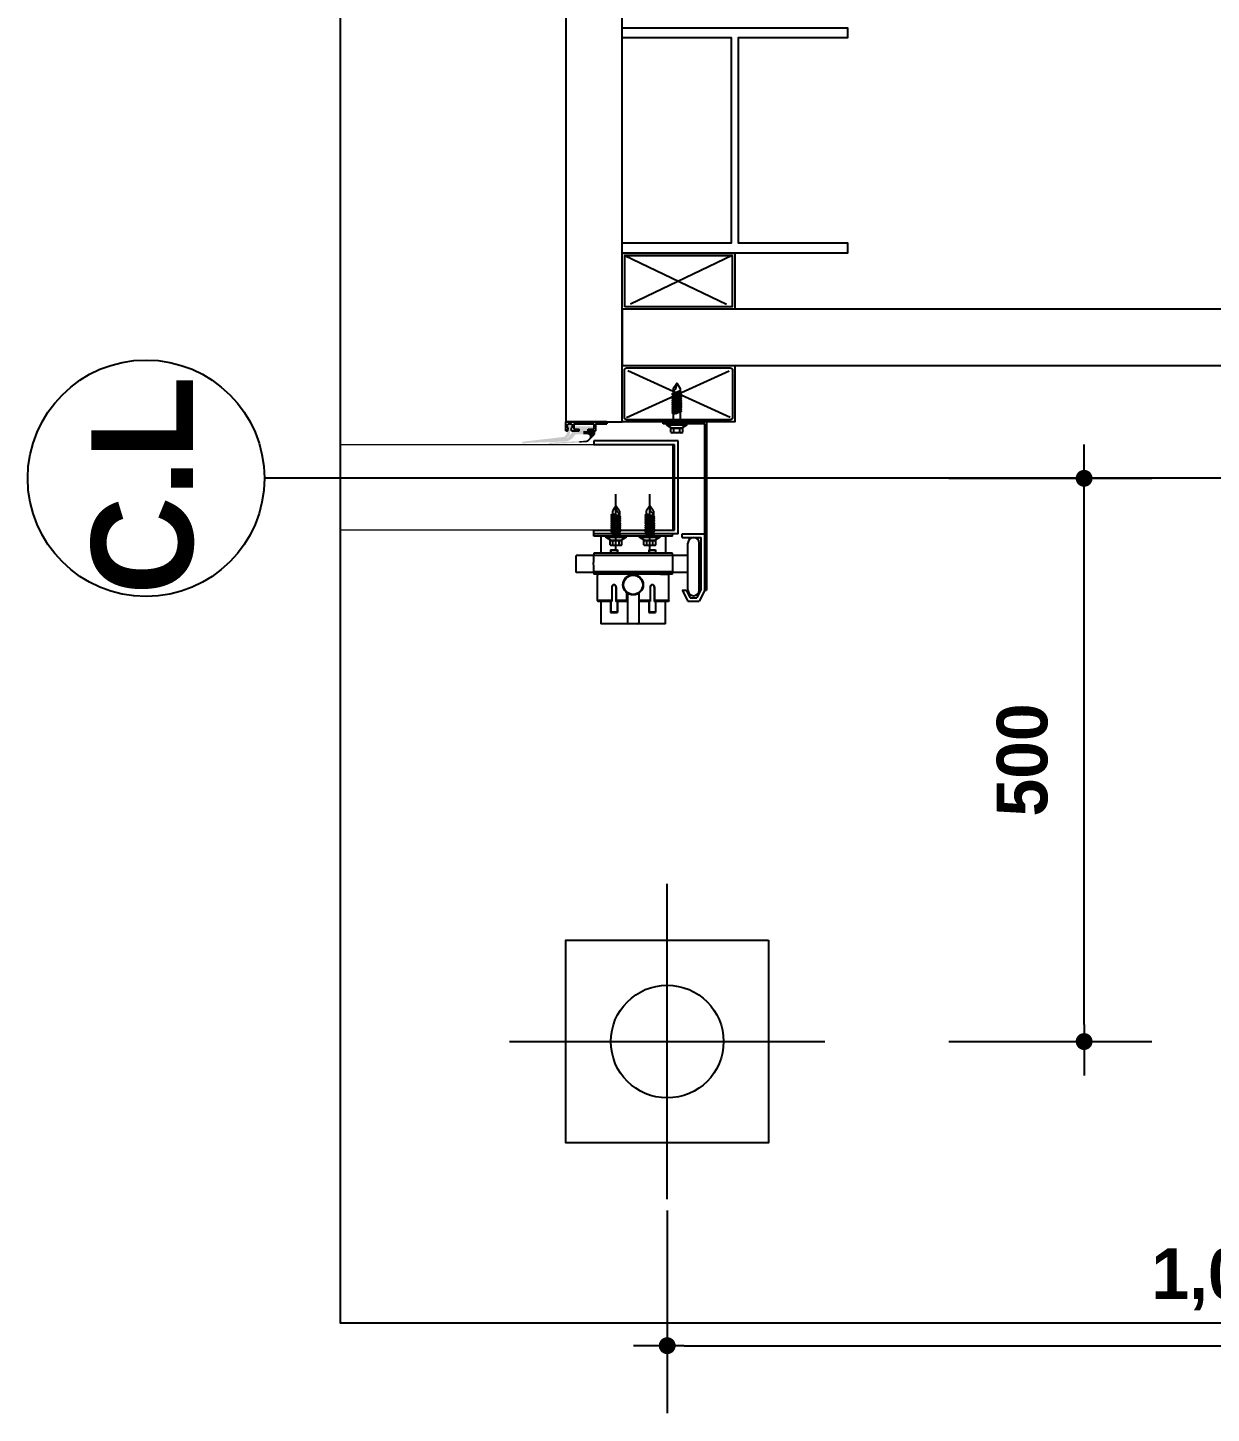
# Model space of a CAD drawing. Extents: x 300 to 49993, y 307 to 8617.
# Drawn here: x 25773 to 26823, y 5437 to 6667 of the extents above; entities that cross this region are included whole.
import ezdxf

# ---------------------------------------------------------------- set-up
doc = ezdxf.new("R2010")
doc.units = 0
doc.header["$LTSCALE"] = 400
doc.header["$MEASUREMENT"] = 0
doc.header["$PDSIZE"] = -5
for name, pattern in [('CEN', [62, 60, -1, 0, -1]), ('HID', [0.5, 0.25, -0.25]), ('XR-평면도$0$HID', [2, 1.1, -0.9]), ('XR-평면도$0$HIDDEN', [0.375, 0.25, -0.125])]:
    doc.linetypes.add(name, pattern=pattern)
doc.layers.get('Defpoints').update_dxf_attribs({"color": 161, "linetype": 'CONTINUOUS'})
for name, color, linetype in [('$RECOVER_210316183841-0', 7, 'CONTINUOUS'), ('0DOOR', 4, 'CONTINUOUS'), ('0OPEN', 1, 'HID'), ('0PANL', 6, 'CONTINUOUS'), ('0STL', 3, 'CONTINUOUS'), ('AA-BOLLARD', 6, 'CONTINUOUS'), ('AA-STEL-1', 3, 'CONTINUOUS'), ('CEN', 1, 'CEN'), ('DIM', 7, 'CONTINUOUS'), ('SYM', 7, 'CONTINUOUS')]:
    doc.layers.add(name, color=color, linetype=linetype)
doc.layers.add('K', color=161, linetype='CONTINUOUS', plot=False)
doc.styles.add('2020음성 1차', font='나눔고딕Bold.ttf')
doc.dimstyles.new('NDIM(SUB)', dxfattribs={"dimscale": 100, "dimtxt": 1.5, "dimasz": 0.5, "dimexe": 2, "dimexo": 2, "dimgap": 1, "dimtad": 1, "dimdec": 0, "dimdsep": 46, "dimlunit": 6, "dimtxsty": '2020음성 1차', "dimblk1": '_RXDOT', "dimblk2": '_RXDOT', "dimsah": 1, "dimcen": 3, "dimdle": 3, "dimclrd": 7, "dimclre": 7, "dimclrt": 3, "dimadec": 0, "dimazin": 0, "dimtfac": 1, "dimtdec": 0, "dimtix": 1, "dimtmove": 2, "dimatfit": 3, "dimfxl": 1, "dimtolj": 1, "dimtzin": 0, "dimarcsym": 0})

# ---------------------------------------------------------------- blocks, each defined once
blk = doc.blocks.new('XR-평면도$0$$0$A$C3B9B04BD')
at = {"layer": '0OPEN'}
for p, q in [((47.7001354182139, -47.70029965322463), (2.300135418074205, 47.69970034714788)), ((47.7001354182139, 47.69970034714788), (2.300135418074205, -47.70029965322463))]:
    blk.add_line(p, q, dxfattribs=at)
at = {"layer": '0STL'}
for points in [[(0.0001354180276394, -50.00029965303839), (50.00013541802764, -50.00029965303839), (50.00013541802764, 49.99970034696161), (0.0001354180276394, 49.99970034696161)], [(2.300135418074205, -47.70029965322463), (47.7001354182139, -47.70029965322463), (47.7001354182139, 47.69970034714788), (2.300135418074205, 47.69970034714788)]]:
    blk.add_lwpolyline(points, close=True, dxfattribs=at)
blk = doc.blocks.new('XR-평면도$0$COLDSEAL')
at = {"layer": '0DOOR', "true_color": 0x939598}
for points in [[(33005188.56201524, -18005057.98407669), (33005172.61609245, -18005057.98407669), (33005172.61609245, -18005059.65874009), (33005177.26555991, -18005059.65874009), (33005177.26555991, -18005062.15874009), (33005184.59796637, -18005062.15874009), (33005184.59796637, -18005059.65874009), (33005188.56201524, -18005059.65874009)], [(33005170.59796636, -18005063.92632336, 0.1973989900439859), (33005171.46432582, -18005066.03525153), (33005176.58904067, -18005071.2200176, 0.18871048504162), (33005178.58726319, -18005072.10803152), (33005184.76863688, -18005072.38733934), (33005184.83042865, -18005071.01982291), (33005179.31049269, -18005070.68959318, -0.1887104850488804), (33005177.32544679, -18005069.77250284), (33005175.95840041, -18005068.34844353, -0.6158181507841487), (33005177.56607132, -18005065.15874009), (33005181.36585476, -18005065.15874009), (33005181.36585476, -18005062.15874009), (33005176.59796637, -18005062.15874009), (33005170.59796636, -18005062.15874009)], [(33005211.74547031, -18005072.63001315), (33005179.31049269, -18005070.68959318, -0.1834296046542663), (33005177.36831154, -18005069.81625242, 0.1834296046567119), (33005179.31049269, -18005070.68959318), (33005184.83042865, -18005071.01982291), (33005184.76863688, -18005072.38733934), (33005211.57840074, -18005073.59874915, 0.9844062709733056), (33005211.74435977, -18005072.6298036, -0.0005747496872994)], [(33005181.36585476, -18005065.15874009), (33005181.36585476, -18005062.15874009), (33005184.59796637, -18005062.15874009), (33005190.59796636, -18005062.15874009), (33005193.18075691, -18005065.90275074, 0.2217976172157509), (33005198.28667285, -18005068.89706347), (33005226.13004923, -18005071.51816056, -0.8905188936038818), (33005226.02015, -18005072.46379541, -0.0902165496781028), (33005225.85138774, -18005072.43309414), (33005197.94854051, -18005071.50239923, -0.221797617215821), (33005190.40901439, -18005067.67380012), (33005188.82703538, -18005065.65384183, 0.2664317490208001), (33005187.96385651, -18005065.15874009)]]:
    blk.add_hatch(color=252, dxfattribs=at).paths.add_polyline_path(points)
h = blk.add_hatch(color=252, dxfattribs=at)
edge = h.paths.add_edge_path()
edge.add_line((33005235.44646134, -18005071.6433063), (33005235.2895387, -18005073.24712178))
edge.add_line((33005235.28953869, -18005073.24712178), (33005197.13824443, -18005068.92229123))
edge.add_arc((33005197.250883, -18005067.9286552), 1, 226.9146507920779, 263.5325597314001, ccw=False)
edge.add_line((33005196.56779596, -18005068.65899217), (33005193.76310799, -18005066.03575645))
edge.add_arc((33005194.44619503, -18005065.30541949), 1, 190.8667002348067, 226.9146506787615, ccw=False)
edge.add_line((33005193.46412658, -18005065.49394419), (33005192.37041232, -18005059.79653567))
edge.add_arc((33005191.38834388, -18005059.98506038), 1, 10.8667003770685, 49.21638255072638)
edge.add_arc((33005193.34795627, -18005057.7135148), 2, 311.4859121967348, 229.2163827009161, ccw=False)
edge.add_line((33005194.67282803, -18005059.21175204), (33005194.92849108, -18005061.38267241))
edge.add_line((33005194.92849108, -18005061.38267241), (33005196.01231755, -18005064.77534471))
edge.add_arc((33005196.96489062, -18005064.47103476), 1, 197.7166533970185, 223.7852291113293)
edge.add_line((33005196.24295198, -18005065.16299184), (33005198.02671857, -18005067.02404661))
edge.add_arc((33005198.74865722, -18005066.33208953), 1, 223.7852290067356, 263.3102255055136)
edge.add_line((33005198.63216372, -18005067.32528098), (33005235.44646134, -18005071.6433063))
at = {"layer": '0DOOR', "color": 252, "true_color": 0x939598}
for p, q in [((33005160.37758246, -18005054.0796131), (33005196.87758264, -18005054.07961311)), ((33005160.37758246, -18005054.0796131), (33005160.37758246, -18005055.57961313)), ((33005170.37758247, -18005055.57961314), (33005160.37758246, -18005055.57961314)), ((33005170.37758247, -18005055.57961314), (33005170.37758247, -18005061.57961326)), ((33005189.87758251, -18005055.57961314), (33005171.87758251, -18005055.57961314)), ((33005171.87758251, -18005055.57961314), (33005171.87758251, -18005060.57961323)), ((33005174.93394134, -18005054.07961311), (33005196.87758264, -18005054.07961311)), ((33005189.87758251, -18005055.57961314), (33005189.87758251, -18005060.57961323)), ((33005189.87758251, -18005055.57961314), (33005189.87758251, -18005060.57961323)), ((33005191.77758254, -18005062.07961326), (33005191.77758254, -18005059.36320826)), ((33005194.8775826, -18005060.48225764), (33005194.8775826, -18005059.36320826)), ((33005194.8775826, -18005060.48225764), (33005194.8775826, -18005059.36320826)), ((33005196.87758264, -18005062.07961326), (33005196.87758264, -18005054.07961311)), ((33005176.8775826, -18005062.07961326), (33005170.87758247, -18005062.07961326)), ((33005176.8775826, -18005060.57961323), (33005171.87758251, -18005060.57961323)), ((33005176.8775826, -18005062.07961326), (33005176.8775826, -18005060.57961323)), ((33005184.87758239, -18005062.07961326), (33005184.87758239, -18005060.57961323)), ((33005189.87758251, -18005060.57961323), (33005184.87758239, -18005060.57961323)), ((33005191.77758254, -18005062.07961326), (33005184.87758239, -18005062.07961326)), ((33005195.2775826, -18005060.48225764), (33005194.8775826, -18005060.48225764)), ((33005195.2775826, -18005060.48225764), (33005194.8775826, -18005060.48225764)), ((33005195.2775826, -18005060.48225764), (33005195.2775826, -18005061.57961326)), ((33005196.87758264, -18005062.07961326), (33005195.77758262, -18005062.07961326))]:
    blk.add_line(p, q, dxfattribs=at)
for centre, radius, start, end in [((33005193.32758256, -18005057.73225759), 2.250000045000001, 313.5422193150548, 226.4577806849452), ((33005170.87758247, -18005061.57961326), 0.5000000100000002, 180, 270), ((33005195.77758261, -18005061.57961326), 0.5000000100000002, 180, 270), ((33005195.77758261, -18005061.57961326), 0.5000000100000002, 180, 270)]:
    blk.add_arc(centre, radius, start, end, dxfattribs=at)
blk = doc.blocks.new('_RXDOT')
at = {"layer": '$RECOVER_210316183841-0', "color": 0, "linetype": 'ByBlock'}
blk.add_line((-1, 0), (2, 0), dxfattribs=at)
at = {"layer": '$RECOVER_210316183841-0', "color": 0, "linetype": 'ByBlock', "const_width": 0.5}
blk.add_lwpolyline([(-0.25, 0, 1), (0.25, 0, 1)], format="xyb", close=True, dxfattribs=at)
blk = doc.blocks.new('*D69')
at = {"layer": 'Defpoints', "color": 0}
for p in [(26339.99999939033, 5677.240056014387), (27349.99999939254, 5677.240056014387), (27349.99999939254, 5497.240056014387)]:
    blk.add_point(p, dxfattribs=at)
at = {"layer": 'DIM', "color": 7, "lineweight": -2}
for p, q in [((26339.99999939033, 5617.240056014387), (26339.99999939033, 5437.240056014387)), ((27349.99999939254, 5617.240056014387), (27349.99999939254, 5437.240056014387)), ((26354.99999939033, 5497.240056014387), (27334.99999939254, 5497.240056014387))]:
    blk.add_line(p, q, dxfattribs=at)
at = {"layer": 'DIM', "color": 7, "linetype": 'ByBlock', "lineweight": -2, "xscale": 15, "yscale": 15, "zscale": 15, "rotation": 180}
blk.add_blockref('_RXDOT', (26339.99999939033, 5497.240056014387), dxfattribs=at)
at = {"layer": 'DIM', "color": 7, "linetype": 'ByBlock', "lineweight": -2, "xscale": 15, "yscale": 15, "zscale": 15}
blk.add_blockref('_RXDOT', (27349.99999939254, 5497.240056014387), dxfattribs=at)
at = {"layer": 'DIM', "color": 3, "insert": (26844.99999939144, 5556.132101468932), "char_height": 45, "attachment_point": 5, "style": '2020음성 1차'}
blk.add_mtext('\\A1;1,010', dxfattribs=at)
blk = doc.blocks.new('*D70')
at = {"layer": 'Defpoints', "color": 0}
for p in [(26529.99999938975, 6267.240056039529), (26709.99999938987, 6267.240056039529), (26529.99999938975, 5767.240056014387)]:
    blk.add_point(p, dxfattribs=at)
at = {"layer": 'DIM', "color": 7, "lineweight": -2}
for p, q in [((26589.99999938975, 6267.240056039529), (26769.99999938987, 6267.240056039529)), ((26709.99999938987, 5782.240056014387), (26709.99999938987, 6252.240056039529)), ((26589.99999938975, 5767.240056014387), (26769.99999938987, 5767.240056014387))]:
    blk.add_line(p, q, dxfattribs=at)
at = {"layer": 'DIM', "color": 7, "linetype": 'ByBlock', "lineweight": -2, "xscale": 15, "yscale": 15, "zscale": 15}
for p, rotation in [((26709.99999938987, 6267.240056039529), 90), ((26709.99999938987, 5767.240056014387), 270)]:
    blk.add_blockref('_RXDOT', p, dxfattribs=dict(at, rotation=rotation))
at = {"layer": 'DIM', "color": 3, "insert": (26655.26278348078, 6017.240056026958), "char_height": 45, "attachment_point": 5, "rotation": 90, "style": '2020음성 1차'}
blk.add_mtext('\\A1;500', dxfattribs=at)
blk = doc.blocks.new('b01')
at = {"layer": 'AA-BOLLARD', "color": 5}
blk.add_lwpolyline([(0, 180), (180, 180), (180, 0), (0, 0), (0, 180)], dxfattribs=at)
at = {"layer": 'AA-BOLLARD'}
blk.add_circle((89.99999999976717, 89.99999999994179), 50, dxfattribs=at)

msp = doc.modelspace()

# ---------------------------------------------------------------- linework, layer by layer
at = {"layer": '0DOOR'}
for p, q in [((26345.35000049672, 6346.88681132975), (26345.35000049672, 6342.634365199832)), ((26351.65000050119, 6346.88681132975), (26351.65000050119, 6343.414690873353)), ((26345.35000049672, 6341.830264991848), (26345.35000049672, 6340.801365202991)), ((26345.35000049672, 6339.997264995007), (26345.35000049672, 6338.9683651987)), ((26345.35000049672, 6338.164264998166), (26345.35000049672, 6337.135365201859)), ((26345.35000049672, 6336.331264993874), (26345.35000049672, 6335.302365205018)), ((26351.65000050119, 6342.610590665368), (26351.65000050119, 6341.581690869061)), ((26351.65000050119, 6340.777590668527), (26351.65000050119, 6339.74869087222)), ((26351.65000050119, 6338.944590664236), (26351.65000050119, 6337.915690875379)), ((26351.65000050119, 6337.111590667395), (26351.65000050119, 6336.082690871088)), ((26351.65000050119, 6335.278590663103), (26351.65000050119, 6334.249690874247)), ((26345.35000049672, 6334.498264997033), (26345.35000049672, 6333.469365200726)), ((26345.35000049672, 6332.665264992742), (26345.35000049672, 6331.636365203885)), ((26345.35000049672, 6330.832264995901), (26345.35000049672, 6329.803365199594)), ((26345.35000049672, 6328.999264991609), (26345.35000049672, 6327.970365202753)), ((26345.35000049672, 6327.166264994768), (26345.35000049672, 6326.137365198461)), ((26345.35000049672, 6325.333264997927), (26345.35000049672, 6317.240056042327)), ((26351.65000050119, 6333.445590666262), (26351.65000050119, 6332.416690869955)), ((26351.65000050119, 6331.612590669421), (26351.65000050119, 6330.583690873114)), ((26351.65000050119, 6329.77959066513), (26351.65000050119, 6328.750690868823)), ((26351.65000050119, 6327.946590668289), (26351.65000050119, 6326.917690871982)), ((26351.65000050119, 6326.113590663997), (26351.65000050305, 6317.240056042327)), ((26353.75000049523, 6311.840056045679), (26343.25000049523, 6311.840056045679)), ((26343.25000049523, 6308.140056042699), (26343.25000049523, 6311.840056045679)), ((26345.78645423404, 6308.140056042699), (26345.78645423404, 6311.840056045679)), ((26351.21354676387, 6308.140056042699), (26351.21354676387, 6311.840056045679)), ((26353.75000049523, 6308.140056042699), (26353.75000049523, 6311.840056045679)), ((26352.57031989447, 6307.640056042699), (26344.42968110344, 6307.640056042699)), ((26294.54983021808, 6202.7400560237), (26294.54983021808, 6253.092970684869)), ((26324.54983021808, 6202.7400560237), (26324.54983021808, 6253.092970684869)), ((26291.39983021957, 6238.109056018991), (26291.39983021957, 6234.636935562594)), ((26297.69983022031, 6238.109056018991), (26297.69983022031, 6233.856609896524)), ((26321.39983021957, 6238.109056018991), (26321.39983021957, 6234.636935562594)), ((26327.69983022031, 6238.109056018991), (26327.69983022031, 6233.856609896524)), ((26291.39983021957, 6233.83283536206), (26291.39983021957, 6232.803935565753)), ((26291.39983021957, 6231.999835357768), (26291.39983021957, 6230.970935561461)), ((26291.39983021957, 6230.166835360928), (26291.39983021957, 6229.13793556462)), ((26291.39983021957, 6228.333835356636), (26291.39983021957, 6227.304935567779)), ((26291.39983021957, 6226.500835359795), (26291.39983021957, 6225.471935563488)), ((26291.39983021957, 6224.667835355503), (26291.39983021957, 6223.638935564784)), ((26297.69983022031, 6233.052509688539), (26297.69983022031, 6232.023609892232)), ((26297.69983022031, 6231.219509691698), (26297.69983022031, 6230.190609895391)), ((26297.69983022031, 6229.386509687407), (26297.69983022031, 6228.3576098911)), ((26297.69983022031, 6227.553509690566), (26297.69983022031, 6226.524609894259)), ((26297.69983022031, 6225.720509686274), (26297.69983022031, 6224.691609897418)), ((26297.69983022031, 6223.887509689434), (26297.69983022031, 6222.858609893126)), ((26321.39983021957, 6233.83283536206), (26321.39983021957, 6232.803935565753)), ((26321.39983021957, 6231.999835357768), (26321.39983021957, 6230.970935561461)), ((26321.39983021957, 6230.166835360928), (26321.39983021957, 6229.13793556462)), ((26321.39983021957, 6228.333835356636), (26321.39983021957, 6227.304935567779)), ((26321.39983021957, 6226.500835359795), (26321.39983021957, 6225.471935563488)), ((26321.39983021957, 6224.667835355503), (26321.39983021957, 6223.638935564784)), ((26327.69983022031, 6233.052509688539), (26327.69983022031, 6232.023609892232)), ((26327.69983022031, 6231.219509691698), (26327.69983022031, 6230.190609895391)), ((26327.69983022031, 6229.386509687407), (26327.69983022031, 6228.3576098911)), ((26327.69983022031, 6227.553509690566), (26327.69983022031, 6226.524609894259)), ((26327.69983022031, 6225.720509686274), (26327.69983022031, 6224.691609897418)), ((26327.69983022031, 6223.887509689434), (26327.69983022031, 6222.858609893126)), ((26289.29983021808, 6208.2400560237), (26289.29983021808, 6211.94005601923)), ((26289.29983021808, 6211.94005601923), (26299.79983021808, 6211.94005601923)), ((26291.39983021957, 6222.834835358663), (26291.39983021957, 6221.805935562355)), ((26291.39983021957, 6221.001835361822), (26291.39983021957, 6219.972935565514)), ((26291.39983021957, 6219.16883535753), (26291.39983021957, 6218.139935561223)), ((26291.39983021957, 6217.335835360689), (26291.39983021957, 6215.7400560237)), ((26291.83628395316, 6208.2400560237), (26291.83628395316, 6211.94005601923)), ((26297.263376483, 6208.2400560237), (26297.263376483, 6211.94005601923)), ((26297.69983022031, 6222.054509685142), (26297.69983022031, 6221.025609896285)), ((26297.69983022031, 6220.221509688301), (26297.69983022031, 6219.192609891994)), ((26297.69983022031, 6218.388509689597), (26297.69983022031, 6217.359609895153)), ((26297.69983022031, 6216.555509687169), (26297.69983022031, 6215.7400560237)), ((26299.79983021808, 6208.2400560237), (26299.79983021808, 6211.94005601923)), ((26319.29983021808, 6208.2400560237), (26319.29983021808, 6211.94005601923)), ((26319.29983021808, 6211.94005601923), (26329.79983021808, 6211.94005601923)), ((26321.39983021957, 6222.834835358663), (26321.39983021957, 6221.805935562355)), ((26321.39983021957, 6221.001835361822), (26321.39983021957, 6219.972935565514)), ((26321.39983021957, 6219.16883535753), (26321.39983021957, 6218.139935561223)), ((26321.39983021957, 6217.335835360689), (26321.39983021957, 6215.7400560237)), ((26321.83628395316, 6208.2400560237), (26321.83628395316, 6211.94005601923)), ((26327.263376483, 6208.2400560237), (26327.263376483, 6211.94005601923)), ((26327.69983022031, 6222.054509685142), (26327.69983022031, 6221.025609896285)), ((26327.69983022031, 6220.221509688301), (26327.69983022031, 6219.192609891994)), ((26327.69983022031, 6218.388509689597), (26327.69983022031, 6217.359609895153)), ((26327.69983022031, 6216.555509687169), (26327.69983022031, 6215.7400560237)), ((26329.79983021808, 6208.2400560237), (26329.79983021808, 6211.94005601923)), ((26290.47951081884, 6207.7400560237), (26298.62014961732, 6207.7400560237)), ((26320.47951081884, 6207.7400560237), (26328.62014961732, 6207.7400560237)), ((26338.49983021733, 6138.04005602072), (26338.49983021733, 6157.7400560237))]:
    msp.add_line(p, q, dxfattribs=at)
at = {"layer": '0DOOR', "color": 10}
for p, q in [((26352.65000050119, 6343.414690873353), (26344.35000049672, 6339.997264995007)), ((26352.65000050119, 6343.414690873353), (26344.35000049672, 6339.997264995007)), ((26347.35816648207, 6343.068841411499), (26344.35000049672, 6341.830264991848)), ((26347.35816648207, 6343.068841411499), (26344.35000049672, 6341.830264991848)), ((26352.65000050119, 6341.581690869061), (26344.35000049672, 6338.164264998166)), ((26352.65000050119, 6341.581690869061), (26344.35000049672, 6338.164264998166)), ((26352.65000050119, 6339.74869087222), (26344.35000049672, 6336.331264993874)), ((26352.65000050119, 6339.74869087222), (26344.35000049672, 6336.331264993874)), ((26352.65000050119, 6337.915690875379), (26344.35000049672, 6334.498264997033)), ((26352.65000050119, 6337.915690875379), (26344.35000049672, 6334.498264997033)), ((26352.65000050119, 6336.082690871088), (26344.35000049672, 6332.665264992742)), ((26352.65000050119, 6336.082690871088), (26344.35000049672, 6332.665264992742)), ((26352.65000050119, 6334.249690874247), (26344.35000049672, 6330.832264995901)), ((26352.65000050119, 6334.249690874247), (26344.35000049672, 6330.832264995901)), ((26352.65000050119, 6332.416690869955), (26344.35000049672, 6328.999264991609)), ((26352.65000050119, 6332.416690869955), (26344.35000049672, 6328.999264991609)), ((26352.65000050119, 6330.583690873114), (26344.35000049672, 6327.166264994768)), ((26352.65000050119, 6330.583690873114), (26344.35000049672, 6327.166264994768)), ((26352.65000050119, 6328.750690868823), (26344.35000049672, 6325.333264997927)), ((26352.65000050119, 6328.750690868823), (26344.35000049672, 6325.333264997927)), ((26352.65000050119, 6326.917690871982), (26346.74539915822, 6324.517811327009)), ((26290.39983021957, 6234.636935562594), (26298.69983022031, 6231.219509691698)), ((26290.39983021957, 6234.636935562594), (26298.69983022031, 6231.219509691698)), ((26290.39983021957, 6232.803935565753), (26298.69983022031, 6229.386509687407)), ((26290.39983021957, 6232.803935565753), (26298.69983022031, 6229.386509687407)), ((26290.39983021957, 6230.970935561461), (26298.69983022031, 6227.553509690566)), ((26290.39983021957, 6230.970935561461), (26298.69983022031, 6227.553509690566)), ((26290.39983021957, 6229.13793556462), (26298.69983022031, 6225.720509686274)), ((26290.39983021957, 6229.13793556462), (26298.69983022031, 6225.720509686274)), ((26290.39983021957, 6227.304935567779), (26298.69983022031, 6223.887509689434)), ((26290.39983021957, 6227.304935567779), (26298.69983022031, 6223.887509689434)), ((26290.39983021957, 6225.471935563488), (26298.69983022031, 6222.054509685142)), ((26290.39983021957, 6225.471935563488), (26298.69983022031, 6222.054509685142)), ((26295.69166423497, 6234.291086108191), (26298.69983022031, 6233.052509688539)), ((26295.69166423497, 6234.291086108191), (26298.69983022031, 6233.052509688539)), ((26320.39983021957, 6234.636935562594), (26328.69983022031, 6231.219509691698)), ((26320.39983021957, 6234.636935562594), (26328.69983022031, 6231.219509691698)), ((26320.39983021957, 6232.803935565753), (26328.69983022031, 6229.386509687407)), ((26320.39983021957, 6232.803935565753), (26328.69983022031, 6229.386509687407)), ((26320.39983021957, 6230.970935561461), (26328.69983022031, 6227.553509690566)), ((26320.39983021957, 6230.970935561461), (26328.69983022031, 6227.553509690566)), ((26320.39983021957, 6229.13793556462), (26328.69983022031, 6225.720509686274)), ((26320.39983021957, 6229.13793556462), (26328.69983022031, 6225.720509686274)), ((26320.39983021957, 6227.304935567779), (26328.69983022031, 6223.887509689434)), ((26320.39983021957, 6227.304935567779), (26328.69983022031, 6223.887509689434)), ((26320.39983021957, 6225.471935563488), (26328.69983022031, 6222.054509685142)), ((26320.39983021957, 6225.471935563488), (26328.69983022031, 6222.054509685142)), ((26325.69166423497, 6234.291086108191), (26328.69983022031, 6233.052509688539)), ((26325.69166423497, 6234.291086108191), (26328.69983022031, 6233.052509688539)), ((26290.39983021957, 6223.638935564784), (26298.69983022031, 6220.221509688301)), ((26290.39983021957, 6223.638935564784), (26298.69983022031, 6220.221509688301)), ((26290.39983021957, 6221.805935562355), (26298.69983022031, 6218.388509689597)), ((26290.39983021957, 6221.805935562355), (26298.69983022031, 6218.388509689597)), ((26290.39983021957, 6219.972935565514), (26298.69983022031, 6216.555509687169)), ((26290.39983021957, 6219.972935565514), (26298.69983022031, 6216.555509687169)), ((26290.39983021957, 6218.139935561223), (26296.30443155882, 6215.7400560237)), ((26320.39983021957, 6223.638935564784), (26328.69983022031, 6220.221509688301)), ((26320.39983021957, 6223.638935564784), (26328.69983022031, 6220.221509688301)), ((26320.39983021957, 6221.805935562355), (26328.69983022031, 6218.388509689597)), ((26320.39983021957, 6221.805935562355), (26328.69983022031, 6218.388509689597)), ((26320.39983021957, 6219.972935565514), (26328.69983022031, 6216.555509687169)), ((26320.39983021957, 6219.972935565514), (26328.69983022031, 6216.555509687169)), ((26320.39983021957, 6218.139935561223), (26326.30443155882, 6215.7400560237))]:
    msp.add_line(p, q, dxfattribs=at)
at = {"layer": '0DOOR', "lineweight": 0}
for p, q in [((26050.00000048359, 6297.240055995258), (26345.40000048396, 6297.240055993898)), ((26345.40000048396, 6221.2400560237), (26050.00000048371, 6221.240056021747))]:
    msp.add_line(p, q, dxfattribs=at)
at = {"layer": '0DOOR', "color": 4}
for p, q in [((26345.40000048396, 6221.2400560237), (26345.40000048396, 6297.240055993898)), ((26358.40000048396, 6168.04005602072), (26358.40000048396, 6209.7400560237)), ((26368.40000048396, 6168.04005602072), (26368.40000048396, 6209.7400560237)), ((26259.08811422926, 6183.740056021838), (26259.08811422926, 6198.740056021838)), ((26274.62714763009, 6198.740056021838), (26259.08811422926, 6198.740056021838)), ((26358.40000048396, 6198.7400560237), (26344.87251280458, 6198.7400560237)), ((26274.65502021159, 6183.740056021838), (26259.08811422926, 6183.740056021838)), ((26358.40000048396, 6183.7400560237), (26344.84464022308, 6183.7400560237))]:
    msp.add_line(p, q, dxfattribs=at)
at = {"layer": '0DOOR', "color": 7}
for p, q in [((26344.74983021733, 6218.04005602072), (26274.74983021733, 6218.040056018857)), ((26274.74983021733, 6215.740056021838), (26274.74983021733, 6218.040056018857)), ((26344.74983021733, 6215.7400560237), (26274.74983021733, 6215.740056021838)), ((26280.99983021733, 6215.740056021838), (26280.99983021733, 6200.740056021838)), ((26338.49983021733, 6215.7400560237), (26338.49983021733, 6200.7400560237)), ((26344.74983021733, 6215.7400560237), (26344.74983021733, 6218.04005602072)), ((26344.74983021733, 6200.7400560237), (26274.74983021733, 6200.740056021838)), ((26344.74983021733, 6182.2400560237), (26274.74983021733, 6182.240056021838)), ((26277.99983021733, 6158.740056021838), (26277.99983021733, 6180.826649061171)), ((26285.42069065687, 6182.240056021838), (26278.75626717252, 6181.796534129186)), ((26280.99983021733, 6182.122462517349), (26280.99983021733, 6182.240056021838)), ((26334.07896978152, 6182.2400560237), (26340.74339326588, 6181.796534129186)), ((26338.49983021733, 6182.122462517349), (26338.49983021733, 6182.2400560237)), ((26341.49983021733, 6158.7400560237), (26341.49983021733, 6180.826649061171)), ((26304.24983021733, 6157.740056021838), (26304.24983021733, 6165.616152600152)), ((26315.24983021733, 6157.7400560237), (26315.24983021733, 6165.616152600152)), ((26290.94983022031, 6158.740056021838), (26277.99983021733, 6158.740056021838)), ((26277.99983021733, 6158.740056021838), (26278.47001016256, 6157.740056021838)), ((26290.94983022031, 6157.740056021838), (26278.47001016256, 6157.740056021838)), ((26280.99983021733, 6157.740056021838), (26280.99983021733, 6138.04005602072)), ((26304.24983021733, 6158.740056021838), (26294.54983021808, 6158.740056021838)), ((26304.24983021733, 6157.740056021838), (26294.54983021808, 6157.740056021838)), ((26324.94983022031, 6158.7400560237), (26315.24983021733, 6158.7400560237)), ((26324.94983022031, 6157.7400560237), (26315.24983021733, 6157.7400560237)), ((26341.49983021733, 6158.7400560237), (26328.54983021808, 6158.7400560237)), ((26341.02965027583, 6157.7400560237), (26328.54983021808, 6157.7400560237)), ((26341.49983021733, 6158.7400560237), (26341.02965027583, 6157.7400560237)), ((26338.49983021733, 6138.04005602072), (26280.99983021733, 6138.04005602072))]:
    msp.add_line(p, q, dxfattribs=at)
at = {"layer": '0DOOR', "color": 1, "linetype": 'XR-평면도$0$HID'}
for p, q in [((26289.74983021733, 6203.7400560237), (26295.74983021733, 6203.7400560237)), ((26289.74983021733, 6203.7400560237), (26289.74983021733, 6200.7400560237)), ((26289.99983021733, 6203.4900560237), (26295.49983021733, 6203.4900560237)), ((26289.99983021733, 6203.4900560237), (26289.99983021733, 6200.7400560237)), ((26295.49983021733, 6203.4900560237), (26295.49983021733, 6200.7400560237)), ((26295.74983021733, 6203.7400560237), (26295.74983021733, 6200.7400560237)), ((26323.74983021733, 6203.7400560237), (26329.74983021733, 6203.7400560237)), ((26323.74983021733, 6203.7400560237), (26323.74983021733, 6200.7400560237)), ((26323.99983021733, 6203.4900560237), (26329.49983021733, 6203.4900560237)), ((26323.99983021733, 6203.4900560237), (26323.99983021733, 6200.7400560237)), ((26329.49983021733, 6203.4900560237), (26329.49983021733, 6200.7400560237)), ((26329.74983021733, 6203.7400560237), (26329.74983021733, 6200.7400560237)), ((26344.74983021733, 6198.7400560237), (26274.62714763009, 6198.740056021838)), ((26344.74983021733, 6184.2400560237), (26274.62714763009, 6184.240056021838)), ((26289.74983021733, 6157.740056021838), (26289.74983021733, 6148.04005602072)), ((26289.99983021733, 6157.740056021838), (26289.99983021733, 6148.29005602072)), ((26295.49983021733, 6157.740056021838), (26295.49983021733, 6148.29005602072)), ((26295.74983021733, 6157.740056021838), (26295.74983021733, 6148.04005602072)), ((26323.74983021733, 6157.7400560237), (26323.74983021733, 6148.04005602072)), ((26323.99983021733, 6157.7400560237), (26323.99983021733, 6148.29005602072)), ((26329.49983021733, 6157.7400560237), (26329.49983021733, 6148.29005602072)), ((26329.74983021733, 6157.7400560237), (26329.74983021733, 6148.04005602072)), ((26289.74983021733, 6148.04005602072), (26295.74983021733, 6148.04005602072)), ((26295.49983021733, 6148.29005602072), (26289.99983021733, 6148.29005602072)), ((26323.74983021733, 6148.04005602072), (26329.74983021733, 6148.04005602072)), ((26329.49983021733, 6148.29005602072), (26323.99983021733, 6148.29005602072))]:
    msp.add_line(p, q, dxfattribs=at)
at = {"layer": '0DOOR', "color": 3, "linetype": 'XR-평면도$0$HIDDEN'}
for p, q in [((26344.87251280458, 6198.7400560237), (26274.74983021733, 6198.740056021838)), ((26344.84464022308, 6183.7400560237), (26274.65502021159, 6183.740056021838))]:
    msp.add_line(p, q, dxfattribs=at)
at = {"layer": '0DOOR', "color": 2}
for p, q in [((26290.74983021733, 6170.740056021838), (26290.74983021733, 6157.740056021838)), ((26290.94983022031, 6170.740056021838), (26290.94983022031, 6157.740056021838)), ((26294.54983021808, 6170.740056021838), (26294.54983021808, 6157.740056021838)), ((26294.74983021733, 6170.740056021838), (26294.74983021733, 6157.740056021838)), ((26324.74983021733, 6170.7400560237), (26324.74983021733, 6157.7400560237)), ((26324.94983022031, 6170.7400560237), (26324.94983022031, 6157.7400560237)), ((26328.54983021808, 6170.7400560237), (26328.54983021808, 6157.7400560237)), ((26328.74983021733, 6170.7400560237), (26328.74983021733, 6157.7400560237))]:
    msp.add_line(p, q, dxfattribs=at)
at = {"layer": '0DOOR', "color": 0}
for p, q in [((26304.74983021733, 6165.25674124877), (26304.74983021733, 6139.04005602072)), ((26314.74983021733, 6165.25674124877), (26314.74983021733, 6139.04005602072)), ((26313.74983021733, 6138.04005602072), (26305.74983021733, 6138.04005602072))]:
    msp.add_line(p, q, dxfattribs=at)
at = {"layer": '0DOOR'}
for points in [[(26351.65000050119, 6344.845640769927), (26347.36169805727, 6343.041118307738), (26345.35000049672, 6344.212474993197), (26347.76806609682, 6346.713479808299), (26348.50000049523, 6351.68681132677)], [(26345.35000049672, 6346.88681132975), (26348.50000049523, 6351.68681132677), (26351.65000050119, 6346.88681132975)], [(26345.35000049672, 6341.428214891581), (26344.35000049672, 6341.830264991848), (26345.35000049672, 6341.026164791314)], [(26345.35000049672, 6339.59521489474), (26344.35000049672, 6339.997264995007), (26345.35000049672, 6339.193164787022)], [(26345.35000049672, 6337.762214890448), (26344.35000049672, 6338.164264998166), (26345.35000049672, 6337.360164790181)], [(26345.35000049672, 6335.929214893607), (26344.35000049672, 6336.331264993874), (26345.35000049672, 6335.52716478589)], [(26351.65000050119, 6343.81674097362), (26352.65000050119, 6343.414690873353), (26351.65000050119, 6344.218791081337)], [(26351.65000050119, 6343.81674097362), (26352.65000050119, 6343.414690873353), (26351.65000050119, 6344.218791081337)], [(26351.65000050119, 6341.983740976779), (26352.65000050119, 6341.581690869061), (26351.65000050119, 6342.385791077046)], [(26351.65000050119, 6341.983740976779), (26352.65000050119, 6341.581690869061), (26351.65000050119, 6342.385791077046)], [(26351.65000050119, 6340.150740972487), (26352.65000050119, 6339.74869087222), (26351.65000050119, 6340.552791080205)], [(26351.65000050119, 6340.150740972487), (26352.65000050119, 6339.74869087222), (26351.65000050119, 6340.552791080205)], [(26351.65000050119, 6338.317740975646), (26352.65000050119, 6337.915690875379), (26351.65000050119, 6338.719791075913)], [(26351.65000050119, 6338.317740975646), (26352.65000050119, 6337.915690875379), (26351.65000050119, 6338.719791075913)], [(26351.65000050119, 6336.484740978805), (26352.65000050119, 6336.082690871088), (26351.65000050119, 6336.886791079072)], [(26351.65000050119, 6336.484740978805), (26352.65000050119, 6336.082690871088), (26351.65000050119, 6336.886791079072)], [(26351.65000050119, 6334.651740974514), (26352.65000050119, 6334.249690874247), (26351.65000050119, 6335.053791074781)], [(26351.65000050119, 6334.651740974514), (26352.65000050119, 6334.249690874247), (26351.65000050119, 6335.053791074781)], [(26345.35000049672, 6334.096214889316), (26344.35000049672, 6334.498264997033), (26345.35000049672, 6333.694164789049)], [(26345.35000049672, 6332.263214892475), (26344.35000049672, 6332.665264992742), (26345.35000049672, 6331.861164792208)], [(26345.35000049672, 6330.430214895634), (26344.35000049672, 6330.832264995901), (26345.35000049672, 6330.028164787916)], [(26345.35000049672, 6328.597214891342), (26344.35000049672, 6328.999264991609), (26345.35000049672, 6328.195164791076)], [(26345.35000049672, 6326.764214894501), (26344.35000049672, 6327.166264994768), (26345.35000049672, 6326.362164786784)], [(26345.35000049672, 6324.93121489021), (26344.35000049672, 6325.333264997927), (26345.35000049672, 6324.529164789943)], [(26345.86455963901, 6324.517811327009), (26351.65000050119, 6326.917690871982), (26352.65000050119, 6326.917690871982), (26351.65000050119, 6326.113590663997), (26347.80302117369, 6324.517811327009)], [(26351.65000050119, 6332.818740977673), (26352.65000050119, 6332.416690869955), (26351.65000050119, 6333.22079107794)], [(26351.65000050119, 6332.818740977673), (26352.65000050119, 6332.416690869955), (26351.65000050119, 6333.22079107794)], [(26351.65000050119, 6330.985740973381), (26352.65000050119, 6330.583690873114), (26351.65000050119, 6331.387791081099)], [(26351.65000050119, 6330.985740973381), (26352.65000050119, 6330.583690873114), (26351.65000050119, 6331.387791081099)], [(26351.65000050119, 6329.15274097654), (26352.65000050119, 6328.750690868823), (26351.65000050119, 6329.554791076807)], [(26351.65000050119, 6329.15274097654), (26352.65000050119, 6328.750690868823), (26351.65000050119, 6329.554791076807)], [(26351.65000050119, 6327.319740972249), (26352.65000050119, 6326.917690871982), (26351.65000050119, 6327.721791079966)], [(26297.69983022031, 6238.109056018991), (26294.54983021808, 6242.909056023462), (26291.39983021957, 6238.109056018991)], [(26291.39983021957, 6236.067885457305), (26295.68813265976, 6234.263363004429), (26297.69983022031, 6235.434719688026), (26295.28176461649, 6237.93572449754), (26294.54983021808, 6242.909056023462)], [(26327.69983022031, 6238.109056018991), (26324.54983021808, 6242.909056023462), (26321.39983021957, 6238.109056018991)], [(26321.39983021957, 6236.067885457305), (26325.68813265976, 6234.263363004429), (26327.69983022031, 6235.434719688026), (26325.28176461649, 6237.93572449754), (26324.54983021808, 6242.909056023462)], [(26291.39983021957, 6235.038985670311), (26290.39983021957, 6234.636935562594), (26291.39983021957, 6235.441035770578)], [(26291.39983021957, 6235.038985670311), (26290.39983021957, 6234.636935562594), (26291.39983021957, 6235.441035770578)], [(26291.39983021957, 6233.20598566602), (26290.39983021957, 6232.803935565753), (26291.39983021957, 6233.608035773737)], [(26291.39983021957, 6233.20598566602), (26290.39983021957, 6232.803935565753), (26291.39983021957, 6233.608035773737)], [(26291.39983021957, 6231.372985669179), (26290.39983021957, 6230.970935561461), (26291.39983021957, 6231.775035769446)], [(26291.39983021957, 6231.372985669179), (26290.39983021957, 6230.970935561461), (26291.39983021957, 6231.775035769446)], [(26291.39983021957, 6229.539985664887), (26290.39983021957, 6229.13793556462), (26291.39983021957, 6229.942035772605)], [(26291.39983021957, 6229.539985664887), (26290.39983021957, 6229.13793556462), (26291.39983021957, 6229.942035772605)], [(26291.39983021957, 6227.706985668046), (26290.39983021957, 6227.304935567779), (26291.39983021957, 6228.109035768313)], [(26291.39983021957, 6227.706985668046), (26290.39983021957, 6227.304935567779), (26291.39983021957, 6228.109035768313)], [(26291.39983021957, 6225.873985671205), (26290.39983021957, 6225.471935563488), (26291.39983021957, 6226.276035771472)], [(26291.39983021957, 6225.873985671205), (26290.39983021957, 6225.471935563488), (26291.39983021957, 6226.276035771472)], [(26291.39983021957, 6224.040985666914), (26290.39983021957, 6223.638935564784), (26291.39983021957, 6224.443035772769)], [(26291.39983021957, 6224.040985666914), (26290.39983021957, 6223.638935564784), (26291.39983021957, 6224.443035772769)], [(26297.69983022031, 6232.650459588272), (26298.69983022031, 6233.052509688539), (26297.69983022031, 6232.248409480555)], [(26297.69983022031, 6230.817459583981), (26298.69983022031, 6231.219509691698), (26297.69983022031, 6230.415409483714)], [(26297.69983022031, 6228.98445958714), (26298.69983022031, 6229.386509687407), (26297.69983022031, 6228.582409479422)], [(26297.69983022031, 6227.151459582848), (26298.69983022031, 6227.553509690566), (26297.69983022031, 6226.749409482582)], [(26297.69983022031, 6225.318459586008), (26298.69983022031, 6225.720509686274), (26297.69983022031, 6224.91640947829)], [(26297.69983022031, 6223.485459581716), (26298.69983022031, 6223.887509689434), (26297.69983022031, 6223.083409481449)], [(26321.39983021957, 6235.038985670311), (26320.39983021957, 6234.636935562594), (26321.39983021957, 6235.441035770578)], [(26321.39983021957, 6235.038985670311), (26320.39983021957, 6234.636935562594), (26321.39983021957, 6235.441035770578)], [(26321.39983021957, 6233.20598566602), (26320.39983021957, 6232.803935565753), (26321.39983021957, 6233.608035773737)], [(26321.39983021957, 6233.20598566602), (26320.39983021957, 6232.803935565753), (26321.39983021957, 6233.608035773737)], [(26321.39983021957, 6231.372985669179), (26320.39983021957, 6230.970935561461), (26321.39983021957, 6231.775035769446)], [(26321.39983021957, 6231.372985669179), (26320.39983021957, 6230.970935561461), (26321.39983021957, 6231.775035769446)], [(26321.39983021957, 6229.539985664887), (26320.39983021957, 6229.13793556462), (26321.39983021957, 6229.942035772605)], [(26321.39983021957, 6229.539985664887), (26320.39983021957, 6229.13793556462), (26321.39983021957, 6229.942035772605)], [(26321.39983021957, 6227.706985668046), (26320.39983021957, 6227.304935567779), (26321.39983021957, 6228.109035768313)], [(26321.39983021957, 6227.706985668046), (26320.39983021957, 6227.304935567779), (26321.39983021957, 6228.109035768313)], [(26321.39983021957, 6225.873985671205), (26320.39983021957, 6225.471935563488), (26321.39983021957, 6226.276035771472)], [(26321.39983021957, 6225.873985671205), (26320.39983021957, 6225.471935563488), (26321.39983021957, 6226.276035771472)], [(26321.39983021957, 6224.040985666914), (26320.39983021957, 6223.638935564784), (26321.39983021957, 6224.443035772769)], [(26321.39983021957, 6224.040985666914), (26320.39983021957, 6223.638935564784), (26321.39983021957, 6224.443035772769)], [(26327.69983022031, 6232.650459588272), (26328.69983022031, 6233.052509688539), (26327.69983022031, 6232.248409480555)], [(26327.69983022031, 6230.817459583981), (26328.69983022031, 6231.219509691698), (26327.69983022031, 6230.415409483714)], [(26327.69983022031, 6228.98445958714), (26328.69983022031, 6229.386509687407), (26327.69983022031, 6228.582409479422)], [(26327.69983022031, 6227.151459582848), (26328.69983022031, 6227.553509690566), (26327.69983022031, 6226.749409482582)], [(26327.69983022031, 6225.318459586008), (26328.69983022031, 6225.720509686274), (26327.69983022031, 6224.91640947829)], [(26327.69983022031, 6223.485459581716), (26328.69983022031, 6223.887509689434), (26327.69983022031, 6223.083409481449)], [(26291.39983021957, 6222.207985670073), (26290.39983021957, 6221.805935562355), (26291.39983021957, 6222.61003577034)], [(26291.39983021957, 6222.207985670073), (26290.39983021957, 6221.805935562355), (26291.39983021957, 6222.61003577034)], [(26291.39983021957, 6220.374985665781), (26290.39983021957, 6219.972935565514), (26291.39983021957, 6220.777035773499)], [(26291.39983021957, 6220.374985665781), (26290.39983021957, 6219.972935565514), (26291.39983021957, 6220.777035773499)], [(26291.39983021957, 6218.54198566894), (26290.39983021957, 6218.139935561223), (26291.39983021957, 6218.944035769207)], [(26297.18527108175, 6215.7400560237), (26291.39983021957, 6218.139935561223), (26290.39983021957, 6218.139935561223), (26291.39983021957, 6217.335835360689), (26295.24680954334, 6215.7400560237)], [(26297.69983022031, 6221.652459584875), (26298.69983022031, 6222.054509685142), (26297.69983022031, 6221.250409484608)], [(26297.69983022031, 6219.819459588034), (26298.69983022031, 6220.221509688301), (26297.69983022031, 6219.417409480317)], [(26297.69983022031, 6217.98645958188), (26298.69983022031, 6218.388509689597), (26297.69983022031, 6217.584409483476)], [(26297.69983022031, 6216.153459585039), (26298.69983022031, 6216.555509687169), (26297.69983022031, 6215.751409479184)], [(26321.39983021957, 6222.207985670073), (26320.39983021957, 6221.805935562355), (26321.39983021957, 6222.61003577034)], [(26321.39983021957, 6222.207985670073), (26320.39983021957, 6221.805935562355), (26321.39983021957, 6222.61003577034)], [(26321.39983021957, 6220.374985665781), (26320.39983021957, 6219.972935565514), (26321.39983021957, 6220.777035773499)], [(26321.39983021957, 6220.374985665781), (26320.39983021957, 6219.972935565514), (26321.39983021957, 6220.777035773499)], [(26321.39983021957, 6218.54198566894), (26320.39983021957, 6218.139935561223), (26321.39983021957, 6218.944035769207)], [(26327.18527108175, 6215.7400560237), (26321.39983021957, 6218.139935561223), (26320.39983021957, 6218.139935561223), (26321.39983021957, 6217.335835360689), (26325.24680954334, 6215.7400560237)], [(26327.69983022031, 6221.652459584875), (26328.69983022031, 6222.054509685142), (26327.69983022031, 6221.250409484608)], [(26327.69983022031, 6219.819459588034), (26328.69983022031, 6220.221509688301), (26327.69983022031, 6219.417409480317)], [(26327.69983022031, 6217.98645958188), (26328.69983022031, 6218.388509689597), (26327.69983022031, 6217.584409483476)], [(26327.69983022031, 6216.153459585039), (26328.69983022031, 6216.555509687169), (26327.69983022031, 6215.751409479184)]]:
    msp.add_lwpolyline(points, dxfattribs=at)
for points in [[(26344.35000049672, 6339.997264995007), (26345.35000049672, 6340.801365202991), (26351.65000050119, 6343.414690873353), (26352.65000050119, 6343.414690873353), (26351.65000050119, 6342.610590665368), (26345.35000049672, 6339.997264995007)], [(26344.35000049672, 6341.830264991848), (26345.35000049672, 6342.634365199832), (26346.35816648207, 6343.068841411499), (26347.35816648207, 6343.068841411499), (26346.35816648207, 6342.264741203515), (26345.35000049672, 6341.830264991848)], [(26344.35000049672, 6338.164264998166), (26345.35000049672, 6338.9683651987), (26351.65000050119, 6341.581690869061), (26352.65000050119, 6341.581690869061), (26351.65000050119, 6340.777590668527), (26345.35000049672, 6338.164264998166)], [(26344.35000049672, 6336.331264993874), (26345.35000049672, 6337.135365201859), (26351.65000050119, 6339.74869087222), (26352.65000050119, 6339.74869087222), (26351.65000050119, 6338.944590664236), (26345.35000049672, 6336.331264993874)], [(26344.35000049672, 6334.498264997033), (26345.35000049672, 6335.302365205018), (26351.65000050119, 6337.915690875379), (26352.65000050119, 6337.915690875379), (26351.65000050119, 6337.111590667395), (26345.35000049672, 6334.498264997033)], [(26344.35000049672, 6332.665264992742), (26345.35000049672, 6333.469365200726), (26351.65000050119, 6336.082690871088), (26352.65000050119, 6336.082690871088), (26351.65000050119, 6335.278590663103), (26345.35000049672, 6332.665264992742)], [(26344.35000049672, 6330.832264995901), (26345.35000049672, 6331.636365203885), (26351.65000050119, 6334.249690874247), (26352.65000050119, 6334.249690874247), (26351.65000050119, 6333.445590666262), (26345.35000049672, 6330.832264995901)], [(26344.35000049672, 6328.999264991609), (26345.35000049672, 6329.803365199594), (26351.65000050119, 6332.416690869955), (26352.65000050119, 6332.416690869955), (26351.65000050119, 6331.612590669421), (26345.35000049672, 6328.999264991609)], [(26344.35000049672, 6327.166264994768), (26345.35000049672, 6327.970365202753), (26351.65000050119, 6330.583690873114), (26352.65000050119, 6330.583690873114), (26351.65000050119, 6329.77959066513), (26345.35000049672, 6327.166264994768)], [(26344.35000049672, 6325.333264997927), (26345.35000049672, 6326.137365198461), (26351.65000050119, 6328.750690868823), (26352.65000050119, 6328.750690868823), (26351.65000050119, 6327.946590668289), (26345.35000049672, 6325.333264997927)], [(26339.50000049523, 6314.840056045679), (26357.50000049523, 6314.840056045679), (26357.50000049523, 6315.640056042699), (26339.50000049523, 6315.640056042699)], [(26344.20000049821, 6311.840056045679), (26352.8000004997, 6311.840056045679), (26357.50000049523, 6314.840056045679), (26339.50000049523, 6314.840056045679)], [(26298.69983022031, 6231.219509691698), (26297.69983022031, 6232.023609892232), (26291.39983021957, 6234.636935562594), (26290.39983021957, 6234.636935562594), (26291.39983021957, 6233.83283536206), (26297.69983022031, 6231.219509691698)], [(26298.69983022031, 6229.386509687407), (26297.69983022031, 6230.190609895391), (26291.39983021957, 6232.803935565753), (26290.39983021957, 6232.803935565753), (26291.39983021957, 6231.999835357768), (26297.69983022031, 6229.386509687407)], [(26298.69983022031, 6227.553509690566), (26297.69983022031, 6228.3576098911), (26291.39983021957, 6230.970935561461), (26290.39983021957, 6230.970935561461), (26291.39983021957, 6230.166835360928), (26297.69983022031, 6227.553509690566)], [(26298.69983022031, 6225.720509686274), (26297.69983022031, 6226.524609894259), (26291.39983021957, 6229.13793556462), (26290.39983021957, 6229.13793556462), (26291.39983021957, 6228.333835356636), (26297.69983022031, 6225.720509686274)], [(26298.69983022031, 6223.887509689434), (26297.69983022031, 6224.691609897418), (26291.39983021957, 6227.304935567779), (26290.39983021957, 6227.304935567779), (26291.39983021957, 6226.500835359795), (26297.69983022031, 6223.887509689434)], [(26298.69983022031, 6222.054509685142), (26297.69983022031, 6222.858609893126), (26291.39983021957, 6225.471935563488), (26290.39983021957, 6225.471935563488), (26291.39983021957, 6224.667835355503), (26297.69983022031, 6222.054509685142)], [(26298.69983022031, 6233.052509688539), (26297.69983022031, 6233.856609896524), (26296.69166423497, 6234.291086108191), (26295.69166423497, 6234.291086108191), (26296.69166423497, 6233.486985898344), (26297.69983022031, 6233.052509688539)], [(26328.69983022031, 6231.219509691698), (26327.69983022031, 6232.023609892232), (26321.39983021957, 6234.636935562594), (26320.39983021957, 6234.636935562594), (26321.39983021957, 6233.83283536206), (26327.69983022031, 6231.219509691698)], [(26328.69983022031, 6229.386509687407), (26327.69983022031, 6230.190609895391), (26321.39983021957, 6232.803935565753), (26320.39983021957, 6232.803935565753), (26321.39983021957, 6231.999835357768), (26327.69983022031, 6229.386509687407)], [(26328.69983022031, 6227.553509690566), (26327.69983022031, 6228.3576098911), (26321.39983021957, 6230.970935561461), (26320.39983021957, 6230.970935561461), (26321.39983021957, 6230.166835360928), (26327.69983022031, 6227.553509690566)], [(26328.69983022031, 6225.720509686274), (26327.69983022031, 6226.524609894259), (26321.39983021957, 6229.13793556462), (26320.39983021957, 6229.13793556462), (26321.39983021957, 6228.333835356636), (26327.69983022031, 6225.720509686274)], [(26328.69983022031, 6223.887509689434), (26327.69983022031, 6224.691609897418), (26321.39983021957, 6227.304935567779), (26320.39983021957, 6227.304935567779), (26321.39983021957, 6226.500835359795), (26327.69983022031, 6223.887509689434)], [(26328.69983022031, 6222.054509685142), (26327.69983022031, 6222.858609893126), (26321.39983021957, 6225.471935563488), (26320.39983021957, 6225.471935563488), (26321.39983021957, 6224.667835355503), (26327.69983022031, 6222.054509685142)], [(26328.69983022031, 6233.052509688539), (26327.69983022031, 6233.856609896524), (26326.69166423497, 6234.291086108191), (26325.69166423497, 6234.291086108191), (26326.69166423497, 6233.486985898344), (26327.69983022031, 6233.052509688539)], [(26303.54983021808, 6214.94005601923), (26285.54983021808, 6214.94005601923), (26285.54983021808, 6215.7400560237), (26303.54983021808, 6215.7400560237)], [(26298.84983021882, 6211.94005601923), (26290.24983021733, 6211.94005601923), (26285.54983021808, 6214.94005601923), (26303.54983021808, 6214.94005601923)], [(26298.69983022031, 6220.221509688301), (26297.69983022031, 6221.025609896285), (26291.39983021957, 6223.638935564784), (26290.39983021957, 6223.638935564784), (26291.39983021957, 6222.834835358663), (26297.69983022031, 6220.221509688301)], [(26298.69983022031, 6218.388509689597), (26297.69983022031, 6219.192609891994), (26291.39983021957, 6221.805935562355), (26290.39983021957, 6221.805935562355), (26291.39983021957, 6221.001835361822), (26297.69983022031, 6218.388509689597)], [(26298.69983022031, 6216.555509687169), (26297.69983022031, 6217.359609895153), (26291.39983021957, 6219.972935565514), (26290.39983021957, 6219.972935565514), (26291.39983021957, 6219.16883535753), (26297.69983022031, 6216.555509687169)], [(26333.54983021808, 6214.94005601923), (26315.54983021808, 6214.94005601923), (26315.54983021808, 6215.7400560237), (26333.54983021808, 6215.7400560237)], [(26328.84983021882, 6211.94005601923), (26320.24983021733, 6211.94005601923), (26315.54983021808, 6214.94005601923), (26333.54983021808, 6214.94005601923)], [(26328.69983022031, 6220.221509688301), (26327.69983022031, 6221.025609896285), (26321.39983021957, 6223.638935564784), (26320.39983021957, 6223.638935564784), (26321.39983021957, 6222.834835358663), (26327.69983022031, 6220.221509688301)], [(26328.69983022031, 6218.388509689597), (26327.69983022031, 6219.192609891994), (26321.39983021957, 6221.805935562355), (26320.39983021957, 6221.805935562355), (26321.39983021957, 6221.001835361822), (26327.69983022031, 6218.388509689597)], [(26328.69983022031, 6216.555509687169), (26327.69983022031, 6217.359609895153), (26321.39983021957, 6219.972935565514), (26320.39983021957, 6219.972935565514), (26321.39983021957, 6219.16883535753), (26327.69983022031, 6216.555509687169)]]:
    msp.add_lwpolyline(points, close=True, dxfattribs=at)
at = {"layer": '0DOOR', "color": 7}
for radius in [9, 8.5]:
    msp.add_circle((26309.74983021733, 6172.740056021838), radius, dxfattribs=at)
at = {"layer": '0DOOR'}
for centre, radius, start, end in [((26344.51822736464, 6309.498455433873), 1.858399387227786, 226.9662013021552, 313.0337986978448), ((26348.50000049523, 6315.253389379708), 7.613333333272044, 249.1194859679988, 290.8805140320012), ((26352.48177363328, 6309.498455433873), 1.858399387227786, 226.9662013021552, 313.0337986978448), ((26290.56805708748, 6209.598455407424), 1.858399387233435, 226.9662013022072, 313.0337986977927), ((26294.54983021808, 6215.353389353259), 7.613333333401557, 249.1194859683111, 290.8805140316889), ((26298.5316033524, 6209.598455407424), 1.858399387233435, 226.9662013022072, 313.0337986977927), ((26320.56805708748, 6209.598455407424), 1.858399387233435, 226.9662013022072, 313.0337986977927), ((26324.54983021808, 6215.353389353259), 7.613333333401557, 249.1194859683111, 290.8805140316889), ((26328.5316033524, 6209.598455407424), 1.858399387233435, 226.9662013022072, 313.0337986977927)]:
    msp.add_arc(centre, radius, start, end, dxfattribs=at)
at = {"layer": '0DOOR', "color": 4}
for centre, start, end in [((26363.40000048396, 6209.7400560237), 0, 180), ((26363.40000048396, 6168.04005602072), 180, 0)]:
    msp.add_arc(centre, 5, start, end, dxfattribs=at)
at = {"layer": '0DOOR', "color": 7}
for centre, radius, start, end in [((26409.18190325168, 6191.4900560237), 134.7499341760492, 176.0637972509564, 183.9362027490436), ((26210.31775718299, 6191.490056021838), 134.749934175941, 356.0637972509563, 3.936202749043613), ((26278.99983021733, 6180.826649061171), 0.9999999999634308, 104.0969302608852, 180), ((26340.49983021733, 6180.826649061171), 1.000000000058205, 0, 75.90306974047286)]:
    msp.add_arc(centre, radius, start, end, dxfattribs=at)
at = {"layer": '0DOOR', "color": 2}
for centre, radius, start, end in [((26292.74983021733, 6170.740056021838), 2, 90, 180), ((26292.74983021733, 6170.740056021838), 1.799999999930149, 90, 180), ((26292.74983021733, 6170.740056021838), 2, 0, 90), ((26292.74983021733, 6170.740056021838), 1.800000000046565, 0, 90), ((26326.74983021733, 6170.7400560237), 2, 90, 180), ((26326.74983021733, 6170.7400560237), 1.799999999930149, 90, 180), ((26326.74983021733, 6170.7400560237), 2, 0, 90), ((26326.74983021733, 6170.7400560237), 1.800000000046565, 0, 90)]:
    msp.add_arc(centre, radius, start, end, dxfattribs=at)
at = {"layer": '0DOOR', "color": 0}
for centre, start, end in [((26305.74983021733, 6139.04005602072), 180, 270), ((26313.74983021733, 6139.04005602072), 270, 0)]:
    msp.add_arc(centre, 1, start, end, dxfattribs=at)
at = {"layer": '0OPEN'}
for p, q in [((26396.00000048545, 6321.240056038601), (26304.00000048545, 6363.240056038601)), ((26304.00000048545, 6321.240056038601), (26396.00000048545, 6363.240056038601))]:
    msp.add_line(p, q, dxfattribs=at)
at = {"layer": '0PANL'}
msp.add_lwpolyline([(26300.00000048638, 6767.240056038601), (26250.00000048638, 6767.240056038601), (26250.00000048638, 6317.240056038601), (26300.00000048638, 6317.240056038601)], close=True, dxfattribs=at)
msp.add_lwpolyline([(26950.00000048731, 6417.240056038601), (26300.00000048638, 6417.240056038601), (26300.00000048638, 6367.240056038601), (26950.00000048731, 6367.240056038601), (26950.00000048731, 6417.240056038601)], dxfattribs=at)
at = {"layer": '0STL'}
for p, q in [((26336.50000066659, 6315.640056040836), (26336.50000066659, 6317.240056042327)), ((26373.40000048396, 6315.640056035249), (26336.50000066613, 6315.640056035249)), ((26373.40000048396, 6168.04005602072), (26373.40000048396, 6315.640056035249)), ((26375.00000048545, 6317.240056038601), (26375.00000048545, 6168.04005602072)), ((26349.60000048322, 6300.440056043444), (26274.74983021733, 6300.440056043444)), ((26274.74983021733, 6300.440056047169), (26274.74983021733, 6297.240056044189)), ((26349.60000048322, 6218.04005602072), (26349.60000048322, 6300.440056043444)), ((26274.74983021733, 6297.240055993898), (26346.40000048396, 6297.240056040464)), ((26346.40000048396, 6221.2400560237), (26346.40000048396, 6297.240056040464)), ((26274.74983021733, 6218.040056018857), (26274.74983021733, 6221.240056021838)), ((26274.74983021733, 6221.240056021838), (26346.40000048396, 6221.2400560237)), ((26349.60000048322, 6218.04005602072), (26274.74983021733, 6218.040056018857)), ((26353.40000048396, 6218.04005602072), (26373.40000048396, 6218.04005602072)), ((26353.40000048396, 6214.840056023328), (26353.40000048396, 6218.04005602072)), ((26353.40000048396, 6214.840056023328), (26370.20000048471, 6214.840056023328)), ((26370.20000048471, 6168.795473552076), (26370.20000048471, 6214.840056023328)), ((26353.40000048396, 6168.04005602072), (26358.40000048396, 6158.04005602072)), ((26353.40000048396, 6168.04005602072), (26356.97770924983, 6168.04005602072)), ((26356.97770924983, 6168.04005602072), (26360.37770924834, 6161.2400560237)), ((26370.20000048471, 6168.795473552076), (26366.42229171959, 6161.2400560237)), ((26373.40000048396, 6168.04005602072), (26368.40000048396, 6158.04005602072)), ((26373.40000048396, 6168.04005602072), (26375.00000048545, 6168.04005602072)), ((26358.40000048396, 6158.04005602072), (26368.40000048396, 6158.04005602072)), ((26360.37770924834, 6161.2400560237), (26366.42229171959, 6161.2400560237))]:
    msp.add_line(p, q, dxfattribs=at)
for points in [[(26300.00000048638, 6467.240056038601), (26300.00000048638, 6476.240056038601), (26397.00000048685, 6476.240056038601), (26397.00000048685, 6658.240056036739), (26300.00000048638, 6658.240056036739), (26300.00000048638, 6667.240056036739), (26500.00000048638, 6667.240056036739), (26500.00000048638, 6658.240056036739), (26403.00000048685, 6658.240056036739), (26403.00000048685, 6476.240056038601), (26500.00000048638, 6476.240056038601), (26500.00000048638, 6467.240056038601)], [(26300.00000048545, 6317.240056038601), (26300.00000048545, 6367.240056038601), (26400.00000048545, 6367.240056038601), (26400.00000048545, 6317.240056038601)]]:
    msp.add_lwpolyline(points, close=True, dxfattribs=at)
msp.add_lwpolyline([(26302.00000048545, 6321.240056038601), (26302.00000048545, 6363.240056038601, -0.4142135623730951), (26304.00000048545, 6365.240056038601), (26396.00000048545, 6365.240056038601, -0.4142135623730895), (26398.00000048545, 6363.240056038601), (26398.00000048545, 6321.240056038601, -0.4142135623730951), (26396.00000048545, 6319.240056038601), (26304.00000048545, 6319.240056038601, -0.4142135623730709)], format="xyb", close=True, dxfattribs=at)
at = {"layer": 'AA-STEL-1', "color": 1}
for p, q in [((26339.99999938975, 5627.240056014387), (26339.99999938975, 5907.240056014387)), ((26199.99999938975, 5767.240056014387), (26479.99999938975, 5767.240056014387))]:
    msp.add_line(p, q, dxfattribs=at)
at = {"layer": 'CEN'}
msp.add_line((27650.00000048359, 6267.240056037437), (26050.00000048359, 6267.240056037437), dxfattribs=at)
at = {"layer": 'K', "ltscale": 10}
msp.add_lwpolyline([(27650.00000048464, 5517.240056042268), (26050.00000048464, 5517.240056039765), (26050.00000048243, 7117.240056039765), (27650.00000048243, 7117.240056042268)], close=True, dxfattribs=at)
at = {"layer": 'SYM'}
msp.add_lwpolyline([(26050.00000048359, 6267.240056037437), (25982.50000048359, 6267.240056037437, -0.9999999999999998), (25772.50000048359, 6267.240056037437, -0.9999999999999998), (25982.50000048359, 6267.240056037437)], format="xyb", dxfattribs=at)

# ---------------------------------------------------------------- block references
at = {"layer": '$RECOVER_210316183841-0', "xscale": -1, "rotation": 270}
msp.add_blockref('XR-평면도$0$$0$A$C3B9B04BD', (26350.00030013942, 6417.239920620574), dxfattribs=at)
at = {"layer": '0DOOR', "color": 252, "true_color": 0x939598, "extrusion": (0, 0, -1), "zscale": -1}
msp.add_blockref('XR-평면도$0$COLDSEAL', (-33031446.87758312, 18011371.31966912), dxfattribs=at)
at = {"layer": 'AA-BOLLARD', "color": 252, "rotation": 270}
msp.add_blockref('b01', (26249.99999938975, 5857.240056014387), dxfattribs=at)

# ---------------------------------------------------------------- texts
at = {"layer": 'SYM', "color": 1, "style": '2020음성 1차'}
msp.add_text('C.L', height=90, rotation=90, dxfattribs=at).set_placement((25919.05888498505, 6163.951471805107))

# ---------------------------------------------------------------- dimensions: what is measured, and where the dimension line sits
at = {"layer": 'DIM'}
dim = msp.add_linear_dim(base=(26709.99999938987, 6267.240056039529), p1=(26529.99999938975, 5767.240056014387), p2=(26529.99999938975, 6267.240056039529), angle=90, dimstyle='NDIM(SUB)', override={"dimscale": 30}, dxfattribs=at)
dim.commit()
dim.dimension.update_dxf_attribs({"geometry": '*D70', "text_midpoint": (26655.26278348078, 6017.240056026958)})
dim = msp.add_linear_dim(base=(27349.99999939254, 5497.240056014387), p1=(26339.99999939033, 5677.240056014387), p2=(27349.99999939254, 5677.240056014387), dimstyle='NDIM(SUB)', override={"dimscale": 30}, dxfattribs=at)
dim.commit()
dim.dimension.update_dxf_attribs({"geometry": '*D69', "text_midpoint": (26844.99999939144, 5556.132101468932)})

doc.saveas('drawing.dxf')
